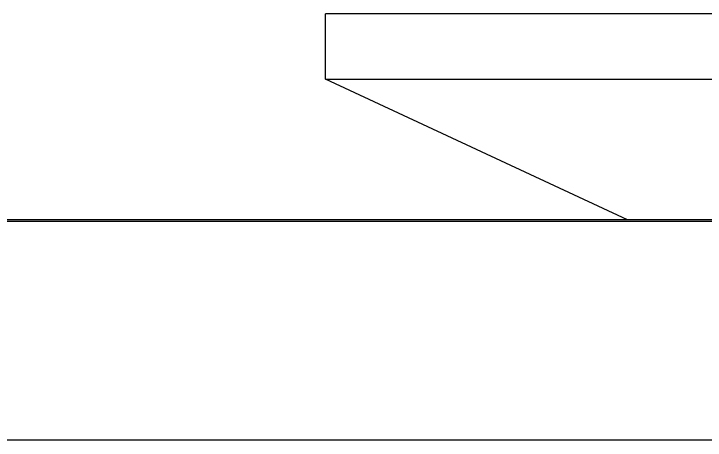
# Model space of a CAD drawing. Extents: x 16296684858 to 16296688009, y -37409618718 to -37409616409.
# Drawn here: x 16296685838.56 to 16296685866.76, y -37409616587.33 to -37409616569.94 of the extents above; entities that cross this region are included whole.
import ezdxf

# ---------------------------------------------------------------- set-up
doc = ezdxf.new("R2010")
doc.units = 0
doc.header["$LTSCALE"] = 10
doc.header["$MEASUREMENT"] = 0
doc.layers.get('0').update_dxf_attribs({"linetype": 'CONTINUOUS'})

msp = doc.modelspace()

# ---------------------------------------------------------------- linework, layer by layer
at = {"color": 7, "linetype": 'Continuous'}
for p, q in [((16296685851.28178, -37409616572.602707), (16296685851.28178, -37409616569.943497)), ((16296685905.789761, -37409616569.943497), (16296685851.28204, -37409616569.943497)), ((16296685863.59285, -37409616578.347878), (16296685851.28178, -37409616572.602707)), ((16296685851.28178, -37409616572.602707), (16296685905.79002, -37409616572.602707)), ((16296685831.03586, -37409616578.397217), (16296685927.48218, -37409616578.397217)), ((16296685927.53154, -37409616578.3479), (16296685831.32407, -37409616578.3479)), ((16296685927.41193, -37409616587.328049), (16296685828.553049, -37409616587.328049))]:
    msp.add_line(p, q, dxfattribs=at)

doc.saveas('drawing.dxf')
